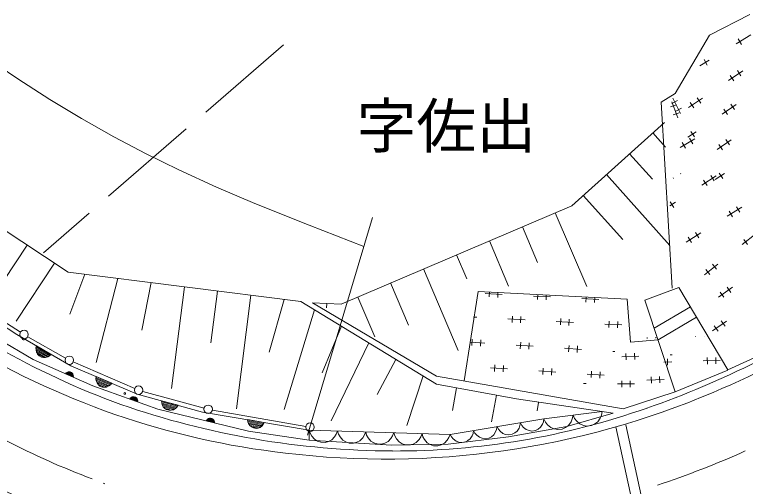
# Model space of a CAD drawing. Units: millimetres, scale not verified. Extents: x -61140 to 578860, y -202464 to 157536.
# Drawn here: x 106925 to 149594, y 23787 to 51321 of the extents above; entities that cross this region are included whole.
import ezdxf
from ezdxf.enums import TextEntityAlignment as Align

# ---------------------------------------------------------------- set-up
doc = ezdxf.new("R2010")
doc.units = ezdxf.units.MM
doc.header["$LTSCALE"] = 1000
doc.linetypes.add('DASHED', pattern=[7.5, 6, -1.5])
doc.layers.add('S-BGD', color=7, linetype='Continuous', lineweight=13)
doc.styles.add('ＭＳ ゴシック', font='')
doc.styles.get('ＭＳ ゴシック').set_extended_font_data('MS Gothic')

msp = doc.modelspace()

# ---------------------------------------------------------------- linework, layer by layer
at = {"layer": 'S-BGD'}
for p, q in [((147501, 50114), (149856, 51321)), ((145491, 46726), (147501, 50114)), ((149909, 50134), (149053, 49617)), ((149365, 49584), (149171, 49905)), ((105297, 48801), (107118, 47565)), ((147488, 48672), (146939, 48341)), ((147178, 48702), (147372, 48380)), ((149436, 48037), (148608, 47477)), ((149126, 48051), (149336, 47740)), ((107118, 47565), (108981, 46374)), ((148922, 47460), (148711, 47771)), ((144686, 46209), (145491, 46726)), ((108981, 46374), (110833, 45261)), ((145318, 35353), (144686, 46209)), ((145297, 46134), (145629, 46308)), ((145643, 45295), (145308, 46238)), ((145813, 45558), (145349, 46444)), ((147093, 46453), (146265, 45893)), ((146579, 45875), (146369, 46186)), ((146783, 46466), (146993, 46156)), ((148746, 46087), (148956, 45776)), ((95740, 45722), (110047, 36292)), ((145213, 45938), (145566, 46064)), ((145861, 45865), (145529, 45691)), ((149057, 46074), (148229, 45514)), ((148542, 45496), (148332, 45807)), ((110833, 45261), (112723, 44195)), ((145733, 45593), (145380, 45467)), ((139455, 40164), (144865, 45020)), ((144189, 44413), (144930, 43587)), ((146714, 44489), (146243, 44171)), ((146403, 44502), (146614, 44192)), ((112723, 44195), (114605, 43201)), ((146639, 44080), (145785, 43561)), ((146329, 44109), (146524, 43788)), ((148770, 44011), (147937, 43458)), ((148459, 44027), (148667, 43714)), ((146097, 43528), (145902, 43849)), ((148250, 43438), (148043, 43750)), ((114605, 43201), (116514, 42261)), ((142836, 43199), (144171, 41712)), ((116514, 42261), (118713, 41256)), ((141484, 41985), (145191, 37854)), ((145808, 42047), (145820, 42030)), ((147882, 41915), (147045, 41368)), ((147572, 41933), (147777, 41619)), ((148373, 42051), (147834, 41693)), ((148062, 42067), (148269, 41754)), ((145401, 41756), (145374, 41797)), ((147358, 41346), (147153, 41659)), ((118713, 41256), (120946, 40301)), ((140131, 40771), (142438, 38201)), ((120946, 40301), (124119, 39023)), ((125998, 34430), (139455, 40164)), ((145514, 40368), (145190, 40156)), ((145204, 40386), (145409, 40072)), ((149070, 40109), (149270, 39792)), ((138493, 39755), (140328, 35450)), ((149380, 40086), (148534, 39553)), ((148847, 39525), (148647, 39843)), ((124025, 26767), (127819, 39489)), ((124119, 39023), (127311, 37788)), ((136571, 38936), (137458, 36854)), ((146987, 38578), (146141, 38045)), ((146677, 38601), (146877, 38284)), ((150196, 38523), (149413, 37900)), ((134649, 38117), (135772, 35481)), ((146454, 38018), (146254, 38335)), ((149727, 37907), (149494, 38201)), ((107662, 37863), (106303, 35802)), ((132726, 37297), (133321, 35903)), ((109252, 36816), (107018, 33426)), ((147982, 36763), (147199, 36141)), ((147671, 36752), (147904, 36459)), ((110047, 36292), (123633, 34577)), ((130804, 36478), (132828, 31727)), ((147513, 36148), (147279, 36441)), ((111017, 36169), (110140, 33834)), ((112958, 35924), (111681, 31021)), ((114899, 35679), (114360, 32897)), ((116840, 35434), (116092, 29509)), ((128881, 35659), (129933, 33192)), ((148528, 35416), (148744, 35109)), ((103588, 35157), (107264, 32781)), ((118781, 35189), (118379, 32160)), ((133166, 29945), (133998, 35170)), ((133998, 35170), (142692, 34708)), ((135391, 34992), (134392, 35044)), ((134632, 34842), (134647, 35141)), ((135147, 35113), (135131, 34815)), ((143726, 34650), (145712, 35394)), ((145712, 35394), (148577, 30582)), ((148839, 35409), (148022, 34832)), ((148336, 34821), (148119, 35127)), ((103836, 34695), (107055, 32659)), ((120722, 34944), (119885, 28314)), ((122663, 34700), (121795, 31624)), ((123633, 34577), (131564, 29755)), ((126959, 34840), (127952, 32511)), ((138215, 34843), (137217, 34896)), ((137456, 34693), (137471, 34980)), ((137971, 34952), (137956, 34667)), ((141040, 34695), (140041, 34747)), ((140281, 34544), (140295, 34820)), ((140794, 34791), (140780, 34518)), ((142692, 34708), (142877, 32211)), ((145502, 29303), (143726, 34650)), ((124309, 34495), (131554, 30210)), ((124309, 34495), (125998, 34430)), ((125153, 34463), (125144, 34211)), ((144266, 33025), (146387, 34261)), ((124426, 34095), (122666, 28275)), ((135970, 33355), (135989, 33729)), ((133904, 33654), (133713, 33664)), ((136729, 33505), (135730, 33558)), ((136489, 33703), (136469, 33329)), ((139553, 33357), (138554, 33409)), ((138794, 33206), (138814, 33581)), ((139313, 33555), (139293, 33180)), ((141619, 33058), (141638, 33432)), ((142138, 33406), (142118, 33031)), ((144493, 32342), (146748, 33655)), ((148499, 33438), (147682, 32861)), ((148188, 33445), (148404, 33138)), ((108000, 31190), (104676, 33155)), ((126012, 33130), (124876, 30418)), ((142378, 33208), (141379, 33261)), ((147996, 32850), (147779, 33156)), ((107055, 32659), (110208, 30820)), ((107691, 32522), (109903, 31270)), ((143861, 32426), (143860, 32474)), ((144359, 32487), (144361, 32444)), ((146688, 32528), (146687, 32549)), ((147187, 32562), (147188, 32546)), ((127599, 32166), (125412, 27605)), ((134387, 32144), (133531, 32199)), ((133626, 32003), (133650, 32377)), ((134149, 32345), (134125, 31971)), ((137210, 31962), (136212, 32027)), ((136449, 31821), (136473, 32195)), ((136972, 32163), (136948, 31789)), ((139271, 31639), (139296, 32013)), ((142877, 32211), (144493, 32342)), ((108174, 31873), (108199, 31991)), ((108176, 31758), (108174, 31873)), ((108205, 31614), (108176, 31758)), ((108179, 31858), (108957, 31404)), ((108893, 31369), (108183, 31784)), ((109010, 31446), (108189, 31925)), ((108190, 31707), (108818, 31341)), ((108199, 31991), (109063, 31487)), ((108270, 31507), (108205, 31614)), ((108735, 31317), (108212, 31622)), ((140032, 31780), (139034, 31845)), ((139795, 31981), (139770, 31607)), ((141963, 31656), (141857, 31663)), ((148577, 30582), (151619, 31992)), ((111497, 29658), (108000, 31190)), ((108353, 31415), (108270, 31507)), ((108282, 31508), (108604, 31321)), ((108486, 31337), (108353, 31415)), ((108607, 31311), (108486, 31337)), ((108732, 31307), (108607, 31311)), ((108872, 31353), (108732, 31307)), ((108971, 31408), (108872, 31353)), ((109063, 31487), (108971, 31408)), ((129185, 31201), (128091, 29146)), ((143376, 31386), (142376, 31346)), ((142634, 31166), (142619, 31541)), ((143119, 31561), (143133, 31186)), ((145038, 31230), (145049, 30855)), ((145322, 31463), (145203, 31458)), ((147377, 30925), (147365, 31300)), ((147865, 31315), (147876, 30940)), ((110208, 30820), (114083, 29177)), ((110350, 31048), (113937, 29498)), ((134947, 30500), (134971, 30875)), ((135470, 30843), (135446, 30468)), ((145293, 31052), (144833, 31038)), ((148120, 31137), (147121, 31107)), ((109893, 30361), (109934, 30405)), ((110351, 30160), (109893, 30361)), ((109917, 30384), (110352, 30194)), ((109934, 30405), (109980, 30438)), ((110353, 30227), (109941, 30408)), ((109970, 30429), (110347, 30264)), ((109980, 30438), (110047, 30469)), ((110339, 30302), (110006, 30447)), ((110046, 30464), (110323, 30343)), ((110047, 30469), (110109, 30475)), ((110109, 30475), (110170, 30468)), ((110282, 30395), (110111, 30470)), ((110170, 30468), (110241, 30437)), ((110241, 30437), (110288, 30396)), ((110288, 30396), (110326, 30347)), ((110326, 30347), (110349, 30277)), ((135707, 30642), (134709, 30706)), ((138530, 30460), (137532, 30524)), ((137769, 30319), (137793, 30693)), ((138292, 30661), (138268, 30286)), ((141353, 30278), (140355, 30342)), ((140592, 30137), (140616, 30511)), ((141115, 30479), (141091, 30105)), ((145502, 29303), (148577, 30563)), ((110349, 30277), (110357, 30220)), ((110357, 30220), (110351, 30160)), ((111675, 30073), (111685, 30194)), ((111692, 29960), (111675, 30073)), ((111682, 30059), (112511, 29708)), ((112558, 29756), (111684, 30126)), ((111685, 30194), (112606, 29803)), ((111739, 29821), (111692, 29960)), ((112452, 29665), (111695, 29986)), ((111712, 29911), (112382, 29627)), ((130771, 30237), (129832, 27337)), ((131554, 30210), (142452, 28305)), ((142374, 29580), (142376, 29955)), ((142876, 29952), (142874, 29577)), ((144845, 30029), (143846, 29989)), ((144103, 29809), (144088, 30184)), ((144588, 30204), (144603, 29829)), ((115283, 28299), (111497, 29658)), ((111817, 29722), (111739, 29821)), ((112302, 29593), (111745, 29829)), ((111910, 29642), (111817, 29722)), ((111829, 29725), (112172, 29580)), ((112053, 29582), (111910, 29642)), ((112176, 29570), (112053, 29582)), ((112300, 29583), (112176, 29570)), ((112433, 29646), (112300, 29583)), ((112524, 29713), (112433, 29646)), ((112606, 29803), (112524, 29713)), ((131564, 29755), (136222, 28897)), ((132728, 29540), (132486, 28225)), ((140297, 29783), (140133, 29784)), ((143125, 29766), (142125, 29772)), ((113790, 29006), (113852, 29016)), ((113852, 29016), (113914, 29014)), ((114083, 29177), (117893, 28126)), ((114408, 29333), (117988, 28353)), ((135058, 29112), (134771, 27557)), ((142452, 28305), (145502, 29303)), ((113644, 28888), (113682, 28935)), ((114115, 28719), (113644, 28888)), ((113666, 28913), (114113, 28752)), ((113682, 28935), (113726, 28971)), ((114112, 28786), (113689, 28938)), ((113717, 28961), (114104, 28822)), ((113726, 28971), (113790, 29006)), ((114093, 28859), (113751, 28982)), ((113790, 29001), (114074, 28899)), ((114030, 28948), (113854, 29011)), ((113914, 29014), (113987, 28988)), ((113987, 28988), (114036, 28950)), ((114036, 28950), (114077, 28903)), ((114077, 28903), (114105, 28835)), ((114105, 28835), (114116, 28779)), ((114116, 28779), (114115, 28719)), ((115512, 28664), (115506, 28785)), ((115506, 28785), (116470, 28519)), ((115543, 28554), (115512, 28664)), ((116429, 28465), (115513, 28718)), ((115521, 28651), (116389, 28412)), ((136222, 28897), (141877, 28055)), ((137508, 28683), (137428, 28203)), ((120586, 27010), (115283, 28299)), ((116336, 28361), (115543, 28580)), ((115608, 28422), (115543, 28554)), ((115570, 28508), (116271, 28315)), ((115698, 28335), (115608, 28422)), ((116196, 28270), (115613, 28431)), ((115802, 28268), (115698, 28335)), ((115710, 28340), (116069, 28241)), ((115951, 28226), (115802, 28268)), ((116074, 28231), (115951, 28226)), ((116196, 28260), (116074, 28231)), ((116319, 28340), (116196, 28260)), ((116401, 28419), (116319, 28340)), ((116470, 28519), (116401, 28419)), ((118476, 28244), (123927, 27282)), ((117893, 28126), (124133, 27075)), ((118190, 27702), (118250, 27744)), ((118250, 27744), (118311, 27760)), ((118250, 27739), (118544, 27667)), ((118311, 27760), (118372, 27764)), ((118495, 27711), (118314, 27755)), ((118372, 27764), (118448, 27746)), ((118448, 27746), (118500, 27714)), ((137828, 27724), (141238, 28150)), ((139178, 27274), (141877, 28055)), ((139489, 27732), (139533, 27937)), ((139533, 27937), (139622, 27749)), ((139622, 27749), (139745, 27595)), ((140974, 27558), (141117, 27767)), ((141117, 27767), (141194, 27945)), ((141194, 27945), (141238, 28150)), ((118118, 27610), (118151, 27661)), ((118603, 27492), (118118, 27610)), ((118137, 27637), (118599, 27525)), ((118151, 27661), (118190, 27702)), ((118594, 27559), (118157, 27665)), ((118182, 27691), (118582, 27594)), ((118567, 27629), (118214, 27715)), ((118500, 27714), (118547, 27672)), ((118547, 27672), (118581, 27607)), ((118581, 27607), (118599, 27552)), ((118599, 27552), (118603, 27492)), ((120538, 27564), (120520, 27684)), ((120520, 27684), (121506, 27518)), ((121471, 27460), (120534, 27618)), ((120581, 27458), (120538, 27564)), ((120548, 27552), (121436, 27403)), ((121389, 27348), (120577, 27484)), ((120659, 27334), (120581, 27458)), ((120611, 27415), (121329, 27294)), ((120757, 27256), (120659, 27334)), ((121259, 27243), (120663, 27343)), ((121375, 27325), (121260, 27232)), ((121447, 27411), (121375, 27325)), ((121506, 27518), (121447, 27411)), ((132359, 26824), (137828, 27724)), ((136376, 27186), (136432, 27332)), ((136432, 27332), (136461, 27499)), ((136461, 27499), (136538, 27350)), ((136538, 27350), (136642, 27230)), ((137634, 27239), (137743, 27411)), ((137743, 27411), (137800, 27557)), ((137800, 27557), (137828, 27724)), ((137828, 27724), (137917, 27536)), ((137917, 27536), (138040, 27382)), ((138040, 27382), (138230, 27215)), ((139095, 27220), (139269, 27345)), ((139269, 27345), (139412, 27554)), ((139412, 27554), (139489, 27732)), ((139745, 27595), (139934, 27428)), ((139934, 27428), (140135, 27350)), ((140135, 27350), (140343, 27311)), ((140343, 27311), (140607, 27344)), ((140607, 27344), (140799, 27433)), ((140799, 27433), (140974, 27558)), ((124133, 26484), (120586, 27010)), ((120867, 27200), (120757, 27256)), ((120768, 27262), (121136, 27200)), ((121020, 27174), (120867, 27200)), ((121142, 27191), (121020, 27174)), ((121260, 27232), (121142, 27191)), ((124133, 27075), (132359, 26824)), ((124133, 27075), (124189, 26884)), ((124133, 27075), (124133, 26484)), ((124189, 26884), (124283, 26721)), ((125707, 26838), (125778, 27025)), ((125778, 27025), (125834, 26834)), ((127352, 26788), (127423, 26975)), ((127423, 26975), (127479, 26784)), ((128997, 26737), (129069, 26924)), ((129069, 26924), (129125, 26733)), ((133641, 26736), (133698, 26883)), ((133698, 26883), (133726, 27049)), ((133726, 27049), (133804, 26900)), ((133804, 26900), (133908, 26780)), ((134900, 26789), (135008, 26961)), ((135008, 26961), (135065, 27107)), ((135065, 27107), (135094, 27274)), ((135094, 27274), (135171, 27125)), ((135171, 27125), (135275, 27005)), ((135275, 27005), (135433, 26877)), ((135769, 26682), (139178, 27274)), ((135978, 26829), (136130, 26907)), ((136130, 26907), (136267, 27014)), ((136267, 27014), (136376, 27186)), ((136642, 27230), (136800, 27102)), ((136800, 27102), (136964, 27044)), ((136964, 27044), (137133, 27019)), ((137133, 27019), (137345, 27054)), ((137345, 27054), (137497, 27132)), ((137497, 27132), (137634, 27239)), ((138230, 27215), (138430, 27137)), ((138430, 27137), (138638, 27098)), ((138638, 27098), (138902, 27131)), ((138902, 27131), (139095, 27220)), ((124133, 26484), (128926, 26185)), ((124283, 26721), (124438, 26535)), ((124438, 26535), (124616, 26431)), ((125257, 26411), (125441, 26504)), ((125441, 26504), (125607, 26680)), ((125607, 26680), (125707, 26838)), ((125834, 26834), (125928, 26671)), ((125928, 26671), (126083, 26485)), ((126083, 26485), (126261, 26380)), ((127086, 26454), (127252, 26630)), ((127252, 26630), (127352, 26788)), ((127479, 26784), (127573, 26620)), ((127573, 26620), (127728, 26434)), ((128732, 26404), (128898, 26580)), ((128898, 26580), (128997, 26737)), ((129125, 26733), (129218, 26570)), ((129218, 26570), (129373, 26384)), ((130377, 26353), (130543, 26529)), ((130543, 26529), (130642, 26687)), ((130642, 26687), (130714, 26874)), ((130714, 26874), (130770, 26683)), ((130770, 26683), (130864, 26520)), ((130864, 26520), (131019, 26334)), ((132022, 26303), (132188, 26479)), ((132188, 26479), (132288, 26637)), ((132241, 26256), (135769, 26682)), ((132288, 26637), (132359, 26824)), ((132359, 26824), (132436, 26675)), ((132436, 26675), (132540, 26555)), ((132540, 26555), (132698, 26427)), ((133243, 26379), (133395, 26457)), ((133395, 26457), (133532, 26564)), ((133532, 26564), (133641, 26736)), ((133908, 26780), (134066, 26652)), ((134066, 26652), (134230, 26594)), ((134230, 26594), (134399, 26570)), ((134399, 26570), (134611, 26604)), ((134611, 26604), (134763, 26682)), ((134763, 26682), (134900, 26789)), ((135433, 26877), (135597, 26819)), ((135597, 26819), (135766, 26794)), ((135766, 26794), (135978, 26829)), ((124616, 26431), (124807, 26363)), ((124807, 26363), (125062, 26355)), ((125062, 26355), (125257, 26411)), ((126261, 26380), (126452, 26313)), ((126452, 26313), (126707, 26305)), ((126707, 26305), (126902, 26361)), ((126902, 26361), (127086, 26454)), ((127728, 26434), (127906, 26330)), ((127906, 26330), (128097, 26263)), ((128097, 26263), (128352, 26255)), ((128352, 26255), (128548, 26311)), ((128548, 26311), (128732, 26404)), ((128926, 26185), (132241, 26256)), ((129373, 26384), (129551, 26280)), ((129551, 26280), (129743, 26212)), ((129743, 26212), (129998, 26204)), ((129998, 26204), (130193, 26260)), ((130193, 26260), (130377, 26353)), ((131019, 26334), (131196, 26230)), ((131196, 26230), (131388, 26162)), ((131388, 26162), (131643, 26154)), ((131643, 26154), (131838, 26210)), ((131838, 26210), (132022, 26303)), ((132698, 26427), (132862, 26369)), ((132862, 26369), (133031, 26345)), ((133031, 26345), (133243, 26379))]:
    msp.add_line(p, q, dxfattribs=at)
at = {"layer": 'S-BGD', "linetype": 'DASHED'}
for p, q in [((122618, 49557), (108610, 37427)), ((142606, 27385), (146166, 11209)), ((142020, 27256), (145550, 11214))]:
    msp.add_line(p, q, dxfattribs=at)
at = {"layer": 'S-BGD'}
for centre, radius in [((107474, 32646), 249), ((110121, 31147), 249), ((114167, 29399), 249), ((113355, 29211), 49.8), ((118229, 28287), 249), ((124173, 27238), 249)]:
    msp.add_circle(centre, radius, dxfattribs=at)
for centre, radius, start, end in [((123829, 85136), 60755, 293.14757, 310.02394), ((129258, 72820), 47102, 230.4808, 249.9786), ((126171, 79197), 53824, 289.1744, 304.049), ((132379, 79652), 61870, 227.59489, 245.86179), ((107442, 32380), 49.8, 82.4212, 37.0662), ((127934, 71727), 46288, 238.2027, 263.5711), ((128602, 74214), 48836, 263.1194, 293.036), ((129243, 75055), 49203, 250.8857, 269.704), ((129153, 70173), 44322, 269.788, 289.365), ((128408, 69115), 47989, 242.7275, 249.304), ((130486, 69117), 50715, 266.8236, 303.4973), ((127227, 75715), 54646, 288.3803, 294.1556), ((128408, 69115), 47989, 250.126, 250.263)]:
    msp.add_arc(centre, radius, start, end, dxfattribs=at)

# ---------------------------------------------------------------- texts
at = {"layer": 'S-BGD', "style": 'ＭＳ ゴシック'}
msp.add_text('字佐出', height=2566, dxfattribs=at).set_placement((126881, 42772), align=Align.BOTTOM_LEFT)

doc.saveas('drawing.dxf')
